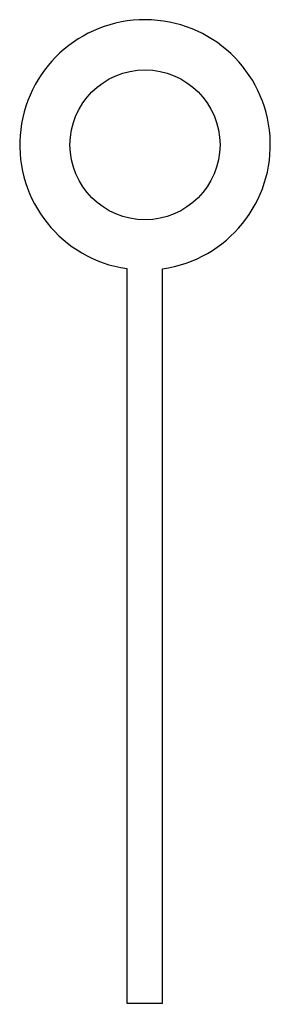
# Model space of a CAD drawing. Extents: x 3.333 to 3.463, y 40.198 to 40.707.
import ezdxf

# ---------------------------------------------------------------- set-up
doc = ezdxf.new("R2010")
doc.units = 0
doc.header["$LTSCALE"] = 0.5
doc.header["$MEASUREMENT"] = 0
doc.layers.get('0').update_dxf_attribs({"linetype": 'CONTINUOUS'})

msp = doc.modelspace()

# ---------------------------------------------------------------- linework, layer by layer
msp.add_lwpolyline([(3.40697, 40.57825, 13.921594), (3.38844, 40.57831), (3.38844, 40.1977), (3.40697, 40.1977)], format="xyb", close=True)
msp.add_circle((3.39789, 40.64245), 0.03881)

doc.saveas('drawing.dxf')
